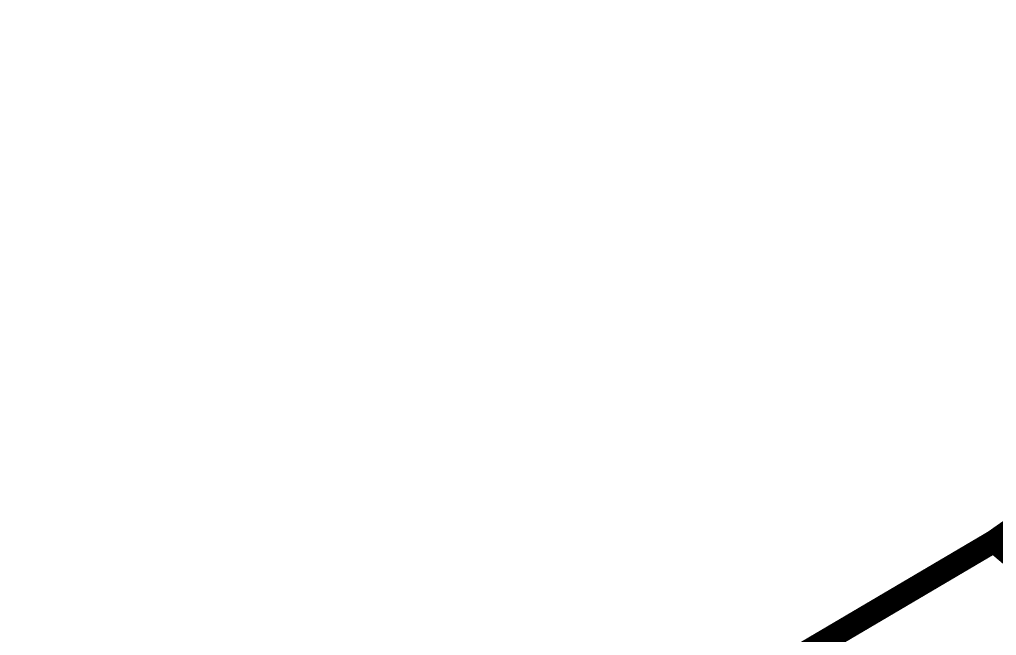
# Model space of a CAD drawing. Header units: metres. Extents: x 326467 to 340077, y 1811030 to 1824953.
# Drawn here: x 327124.27 to 327150.21, y 1812522.04 to 1812538.4 of the extents above; entities that cross this region are included whole.
import ezdxf

# ---------------------------------------------------------------- set-up
doc = ezdxf.new("R2010")
doc.units = ezdxf.units.M
doc.header["$MEASUREMENT"] = 0
doc.layers.add('SURVEY PLOT BOUNDARY', color=35, linetype='Continuous')

# ---------------------------------------------------------------- blocks, each defined once
blk = doc.blocks.new('16')
at = {"layer": 'SURVEY PLOT BOUNDARY', "lineweight": 18, "const_width": 0.606}
blk.add_lwpolyline([(327507.099, 1812679.473), (327361.79, 1812708.897), (327353.393, 1812668.529), (327292.476, 1812632.609), (327280.411, 1812640.789), (327260.293, 1812653.074), (327243.998, 1812637.027), (327239.925, 1812633.015), (327178.602, 1812544.535), (327150.149, 1812524.538), (327129.843, 1812512.565), (327040.972, 1812521.337), (326971.72, 1812453.135), (326487.642, 1812588.278), (326971.72, 1812453.135), (326939.256, 1812437.213), (326939.162, 1812425.083), (326930.921, 1812404.93), (326901.938, 1812316.201), (326918.077, 1812312.033), (326917.889, 1812287.775), (326937.727, 1812239.102), (326929.486, 1812218.949)], dxfattribs=at)
for points in [[(327292.476, 1812632.609), (327375.714, 1812417.671), (327475.683, 1812275.384), (327455.314, 1812255.324), (327399.001, 1812292.149), (327371.047, 1812336.841), (327257.61, 1812305.37), (327188.919, 1812309.943), (326979.743, 1812444.987), (326971.72, 1812453.135), (327040.972, 1812521.337), (327129.843, 1812512.565), (327150.149, 1812524.538), (327174.247, 1812504.135), (327198.658, 1812524.164), (327178.602, 1812544.535), (327239.925, 1812633.015), (327243.998, 1812637.027), (327260.043, 1812620.729), (327280.411, 1812640.789)], [(327150.149, 1812524.538), (327178.602, 1812544.535), (327198.658, 1812524.164), (327174.247, 1812504.135)]]:
    blk.add_lwpolyline(points, close=True, dxfattribs=at)

msp = doc.modelspace()

# ---------------------------------------------------------------- block references
msp.add_blockref('16', (0, 0))

doc.saveas('drawing.dxf')
